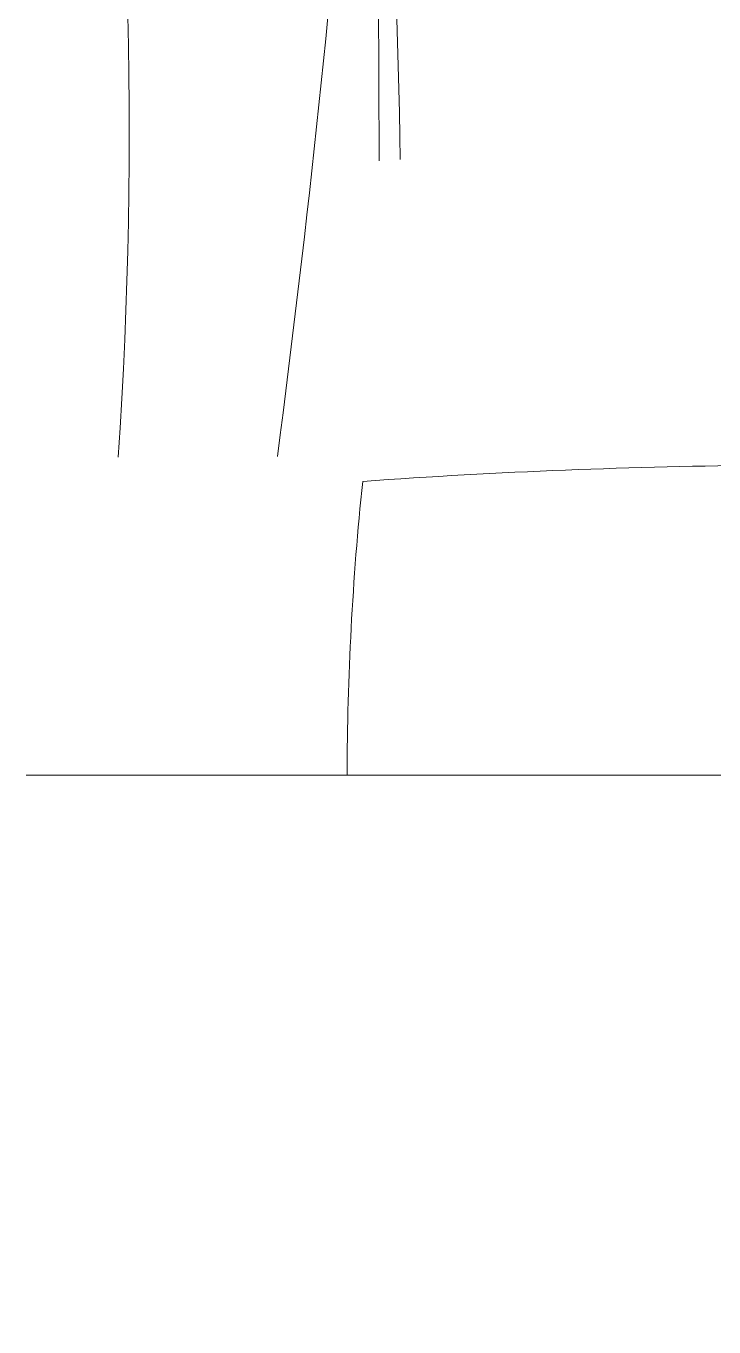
# Model space of a CAD drawing. Header units: millimetres. Extents: x 485872 to 486142, y -52344 to -52207.
# Drawn here: x 486120.3234 to 486120.5644, y -52309.4869 to -52309.031 of the extents above; entities that cross this region are included whole.
import ezdxf

# ---------------------------------------------------------------- set-up
doc = ezdxf.new("R2010")
doc.units = ezdxf.units.MM
doc.header["$LTSCALE"] = 15
doc.layers.add('JJ2', color=3, linetype='Continuous')
doc.layers.add('PH', color=8, linetype='Continuous')

# ---------------------------------------------------------------- blocks, each defined once
blk = doc.blocks.new('dfgh')
at = {"layer": 'PH', "lineweight": 0}
blk.add_line((716222.3, -37839.38), (716214.05, -39640.98), dxfattribs=at)
for centre, radius, start, end in [((717953.19, -39632.16), 1651.58, 161.05609, 183.91152), ((717914.81, -39657.7), 1708.22, 161.86525, 179.42193), ((718613.36, -39251.33), 2286.1, 180.43923, 200.43841), ((721031.82, -39116.51), 4823.19, 184.5344, 187.48287)]:
    blk.add_arc(centre, radius, start, end, dxfattribs=at)
blk = doc.blocks.new('errt')
at = {"color": 252, "linetype": 'Continuous', "lineweight": 0}
blk.add_blockref('dfgh', (0, 100), dxfattribs=at)
blk = doc.blocks.new('elevation sofa')
at = {"layer": 'JJ2', "color": 4, "lineweight": 5}
blk.add_line((715977.17, -15256.24), (716337.76, -15256.28), dxfattribs=at)
at = {"layer": 'JJ2', "color": 137, "lineweight": 5}
for centre, radius, start, end in [((716059.42, -17391.05), 2243.48, 85.90087, 89.53655), ((715221.47, -15257.88), 1003.78, 0.09199, 5.98017)]:
    blk.add_arc(centre, radius, start, end, dxfattribs=at)

msp = doc.modelspace()

# ---------------------------------------------------------------- block references
at = {"linetype": 'Continuous', "lineweight": 13, "xscale": -0.001, "yscale": 0.001, "zscale": 0.001}
for name, p in [('errt', (486836.66116, -52269.53726)), ('elevation sofa', (486836.66116, -52294.03726))]:
    msp.add_blockref(name, p, dxfattribs=at)

doc.saveas('drawing.dxf')
